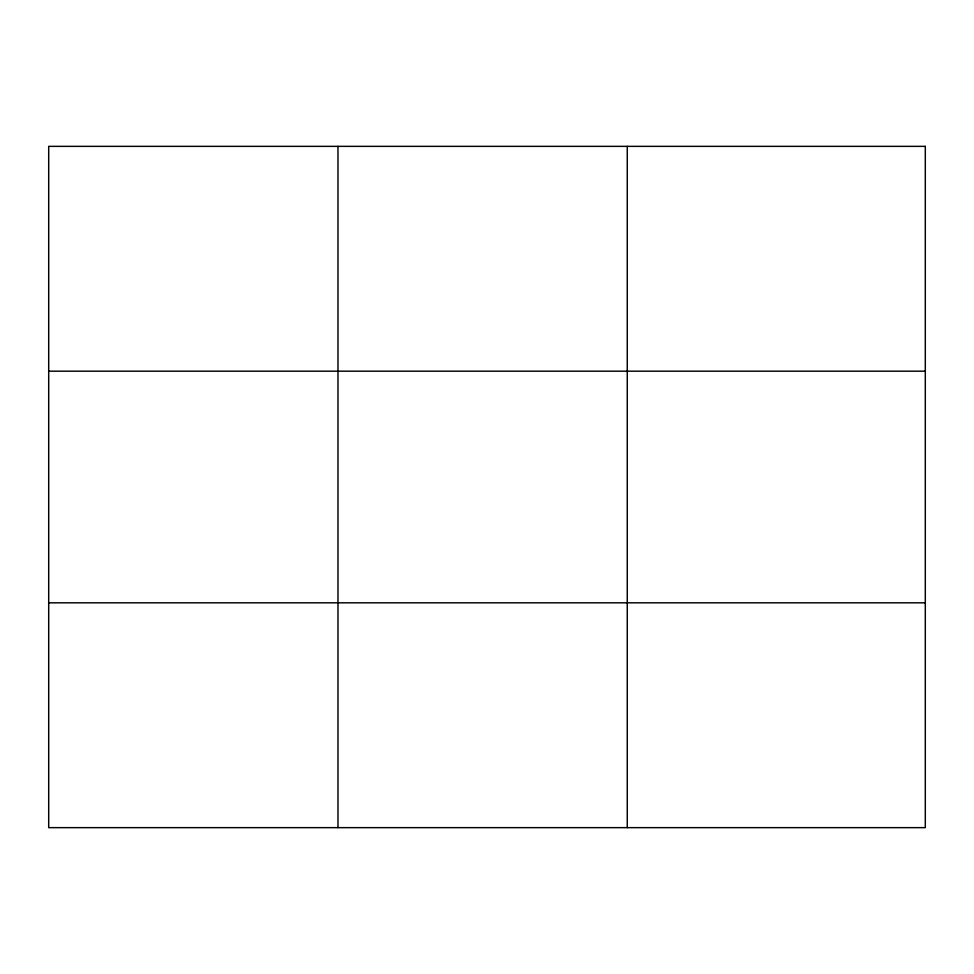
<?xml version="1.0" encoding="UTF-8"?>
<svg xmlns="http://www.w3.org/2000/svg" width="974" height="974" viewBox="0 0 974 974"><rect width="100%" height="100%" fill="white"/><g stroke="black" fill="none" stroke-linecap="round" stroke-linejoin="round"><path stroke-width="1.46" d="M337.978 146.356L337.978 827.644M627.256 146.356L627.256 827.644M48.7 371.179L925.3 371.179M48.7 602.821L925.3 602.821M925.3 146.356L925.3 827.644L48.7 827.644L48.7 146.356L925.3 146.356"/></g></svg>
